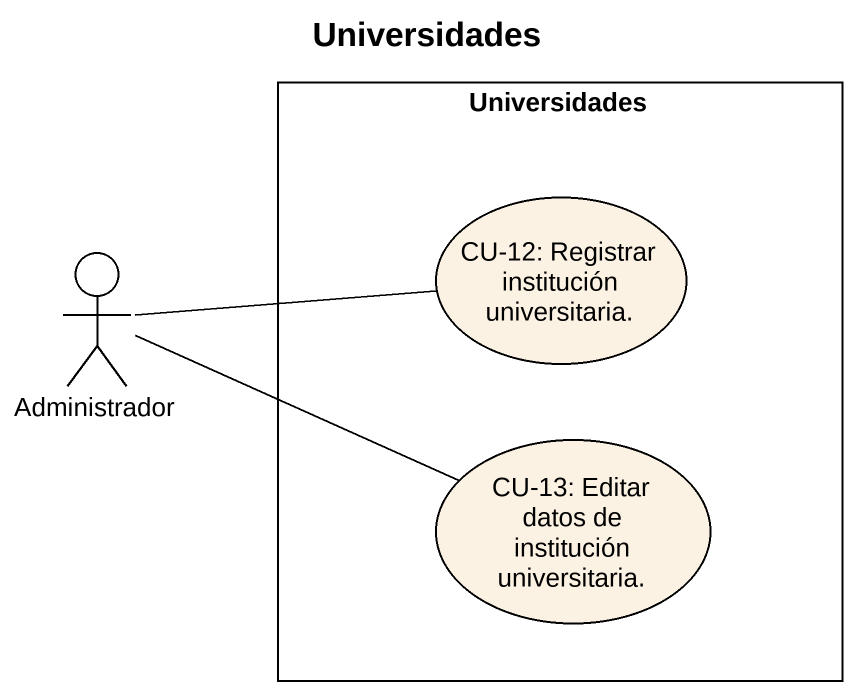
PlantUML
@startuml
title Universidades
rectangle Universidades {
  usecase "CU-12: Registrar institución universitaria." as CU_12_Registrar_institución
  usecase "CU-13: Editar datos de institución universitaria." as CU_13_Editar_datos_de
}
actor Administrador
Administrador -right- CU_12_Registrar_institución
Administrador -right- CU_13_Editar_datos_de
@enduml
